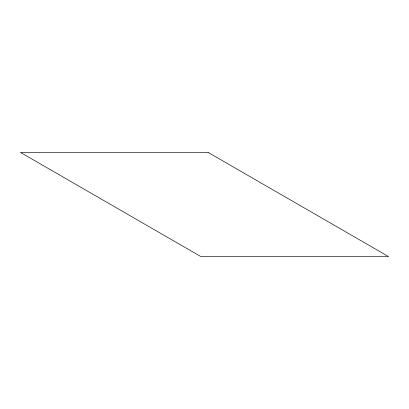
<?xml version="1.0" encoding="UTF-8"?>
<svg xmlns="http://www.w3.org/2000/svg" width="409" height="409" viewBox="0 0 409 409"><rect width="100%" height="100%" fill="white"/><g stroke="black" fill="none" stroke-linecap="round" stroke-linejoin="round"><path stroke-width="0.61" d="M208.109 152.414L20.45 152.414L200.891 256.586L388.55 256.586L208.109 152.414"/></g></svg>
